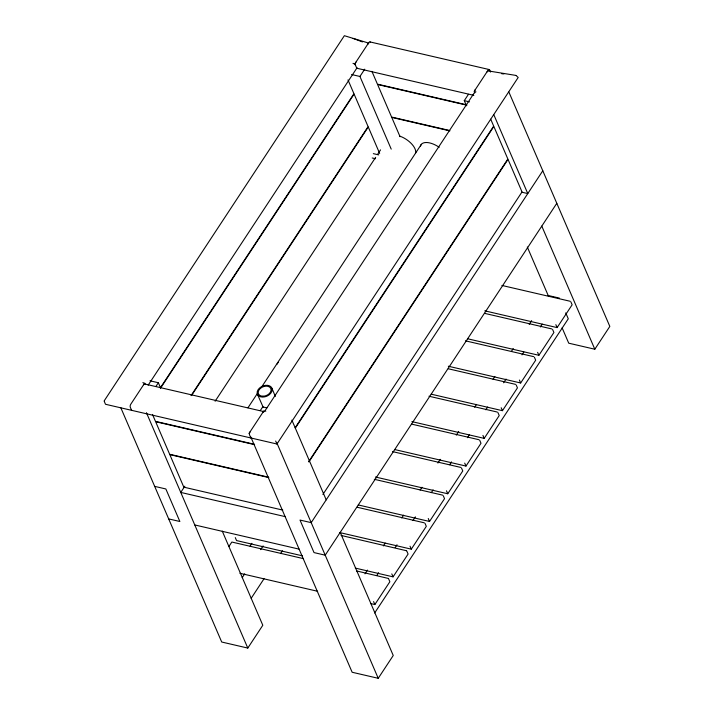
<?xml version="1.0" encoding="UTF-8"?>
<svg xmlns="http://www.w3.org/2000/svg" width="714" height="714" viewBox="0 0 714 714"><rect width="100%" height="100%" fill="white"/><g stroke="black" fill="none" stroke-linecap="round" stroke-linejoin="round"><path stroke-width="1.07" d="M104.173 400.893L344.362 35.7L368.451 43.036M144.701 383.079L130.76 404.258A2.24 1.169 -77 0 0 130.332 407.364L131.599 410.327M354.849 63.778L368.79 42.608A2.24 1.169 -77 0 1 370.495 42.456M148.146 385.185L357.071 67.75M155.955 386.372L158.356 382.731L150.002 380.794M391.218 149.119L359.927 76.46L364.729 69.169M160.329 387.872L353.939 93.712L347.995 79.906M160.489 388.246L354.09 94.078L368.103 126.619L191.04 395.645M191.816 395.083L368.263 126.985L379.652 153.421M215.119 401.232L375.644 157.339M377.483 154.545L380.544 149.895M184.855 486.198L180.758 492.419L285.109 516.606M247.963 407.774L257.156 393.816M262.056 386.363L421.358 144.335M276.987 364.247L278.21 362.382M260.298 410.559L262.707 406.918L266.875 407.881M466.483 105.77L464.279 100.647L468.482 94.266M248.945 433.532L263.957 410.72M474.105 91.428L488.046 70.249A2.24 1.169 -77 0 1 489.75 70.097L490.607 72.069M265.135 410.586L474.676 92.222M104.244 401.322L105.511 404.276L276.943 444.01L518.186 77.469L516.195 75.604M295.177 427.713L493.686 126.101L490.714 119.202M295.337 428.088L493.847 126.476L507.859 159.008L308.743 461.547M228.899 546.513L231.845 542.042L303.361 558.616M250.078 546.121L251.917 543.327M308.894 461.922L508.02 159.383L522.032 191.914L322.906 494.454M242.269 577.572L244.715 573.851M260.646 549.646L263.1 545.924M251.185 598.278L264.046 578.724M280.593 553.591L282.432 550.797M542.792 170.771L311.197 522.648L300.014 520.06L314.026 552.591L325.209 555.189L556.804 203.303M120.782 407.667L221.706 642.02L247.794 648.071L262.806 625.259L222.259 531.109M364.997 573.833L367.451 570.102M383.373 545.907L385.212 543.113M401.759 517.98L403.597 515.187M420.135 490.045L421.974 487.26M437.905 463.056L440.359 459.334M456.282 435.129L458.736 431.399M474.667 407.203L476.506 404.41M493.044 379.277L494.882 376.483M511.429 351.35L513.268 348.557M529.199 324.352L531.644 320.631M376.787 575.493L378.625 572.699M395.172 547.567L397.011 544.773M412.942 520.568L415.387 516.847M431.318 492.642L433.157 489.849M449.695 464.716L451.534 461.922M467.465 437.718L469.303 434.924M485.85 409.791L487.689 406.998M503.611 382.793L506.065 379.072M521.996 354.867L523.835 352.073M540.373 326.941L542.212 324.147M370.53 603.544L374.85 604.544L389.862 581.74L388.586 578.777M355.295 568.094L393.075 576.85L408.087 554.046L406.81 551.083M340.06 532.644L411.3 549.155L426.312 526.352L425.035 523.389M358.285 504.95L429.533 521.461L444.536 498.658L443.269 495.694M375.43 477.006L447.758 493.767L462.77 470.963L461.494 468M394.735 449.561L465.983 466.072L480.995 443.269L479.719 440.306M411.889 421.617L484.208 438.378L499.22 415.575L497.953 412.612M431.194 394.173L502.442 410.684L517.454 387.88L516.177 384.917M448.338 366.228L520.667 382.99L535.678 360.186L534.402 357.223M467.652 338.784L538.891 355.295L553.903 332.492L552.627 329.538M484.797 310.84L557.116 327.601L572.128 304.798L570.861 301.843M374.68 612.951L568.282 318.792L565.738 312.875M250.775 436.888L352.145 672.258L378.233 678.3L393.244 655.497L340.221 532.376M562.114 327.833L568.728 343.184L594.816 349.226L609.827 326.423L508.895 92.07M367.656 44.322L368.745 43.384M486.912 71.971L488.394 70.945L515.838 75.407M501.772 73.765L503.923 73.908M370.039 41.93L489.295 69.57M473.846 95.355L356.759 68.223L355.492 65.26A2.24 1.107 33.4 0 0 352.984 63.35M351.583 74.524L359.927 76.46M464.279 100.647L469.491 101.861M466.706 104.833L377.42 84.136L371.905 71.32M466.867 105.199L377.581 84.502L391.593 117.042L449.686 130.501M449.838 130.876L391.754 117.408L400.072 136.722M373.324 153.644L378.715 154.893M521.684 192.164L527.78 193.574L493.883 114.874M372.226 157.99L375.466 158.74M548.191 295.489L559.365 298.086M501.888 285.439L570.147 301.263M484.744 313.384L551.922 328.958M465.43 340.828L533.688 356.652M448.285 368.772L515.463 384.346M428.98 396.216L497.239 412.04M411.835 424.161L479.014 439.735M144.88 384.034L264.135 411.675M392.522 451.605L460.78 467.429M254.452 444.286L155.473 421.349L152.501 414.45M254.603 444.661L155.634 421.724L169.646 454.256L268.616 477.193M374.297 479.299L442.555 495.123M268.776 477.568L169.807 454.622L183.819 487.162L282.789 510.099M357.152 507.243L424.33 522.818M154.67 486.368L165.853 488.965L179.866 521.497L168.683 518.908M341.087 535.438L406.552 550.744M194.77 524.951L299.121 549.137M302.397 555.831L236.548 540.569L235.281 537.615M356.456 570.914L388.318 578.438M239.913 573.271L317.632 591.281M353.109 38.422L362.435 41.921M257.379 394.146L263.234 407.364M541.792 226.115L594.816 349.226M527.298 246.99L548.45 296.105M555.849 324.647L557.116 327.601M537.615 352.341L538.891 355.295M519.39 380.035L520.667 382.99M501.166 407.73L502.442 410.684M482.941 435.424L484.208 438.378M464.707 463.118L465.983 466.072M446.482 490.813L447.758 493.767M428.257 518.507L429.533 521.461M410.032 546.201L411.3 549.155M391.799 573.895L393.075 576.85M373.574 601.59L374.85 604.544M291.874 420.118L326.209 499.845M276.862 442.921L378.233 678.3M275.675 441.056L276.943 444.01M250.855 437.968L249.588 435.004A2.24 1.169 -77 0 1 250.016 431.899M158.356 382.731L160.561 387.845M146.432 412.701L247.794 648.071M271.909 388.22A7.845 5.462 -23.3 0 1 262.707 397.082A7.845 5.462 -23.3 0 1 259.316 388.246A7.845 5.462 -23.3 0 1 271.909 388.22L275.336 396.422M143.63 384.712A2.24 1.169 -77 0 1 145.335 384.56A2.24 1.107 33.4 0 0 144.772 383.757M142.836 382.65A2.24 1.107 33.4 0 1 143.853 383.061M262.886 412.353A2.24 1.169 -77 0 1 263.832 411.63M474.569 91.945A2.24 1.169 -77 0 0 474.748 92.9A2.24 1.107 33.4 0 1 475.97 91.856M474.73 90.803A2.24 1.169 -77 0 1 475.176 89.794M355.492 65.26A2.24 1.169 -77 0 1 355.92 62.154M264.689 411.282A2.24 1.107 33.4 0 1 265.822 411.157M420.51 146.191A15.699 7.747 33.4 0 1 439.181 147.307M399.849 136.151A15.699 7.747 33.4 0 1 415.691 152.939M262.984 396.243A6.729 4.677 -23.3 0 0 270.865 388.648A6.729 4.677 -23.3 0 0 260.074 388.666A6.729 4.677 -23.3 0 0 262.984 396.243"/></g></svg>
